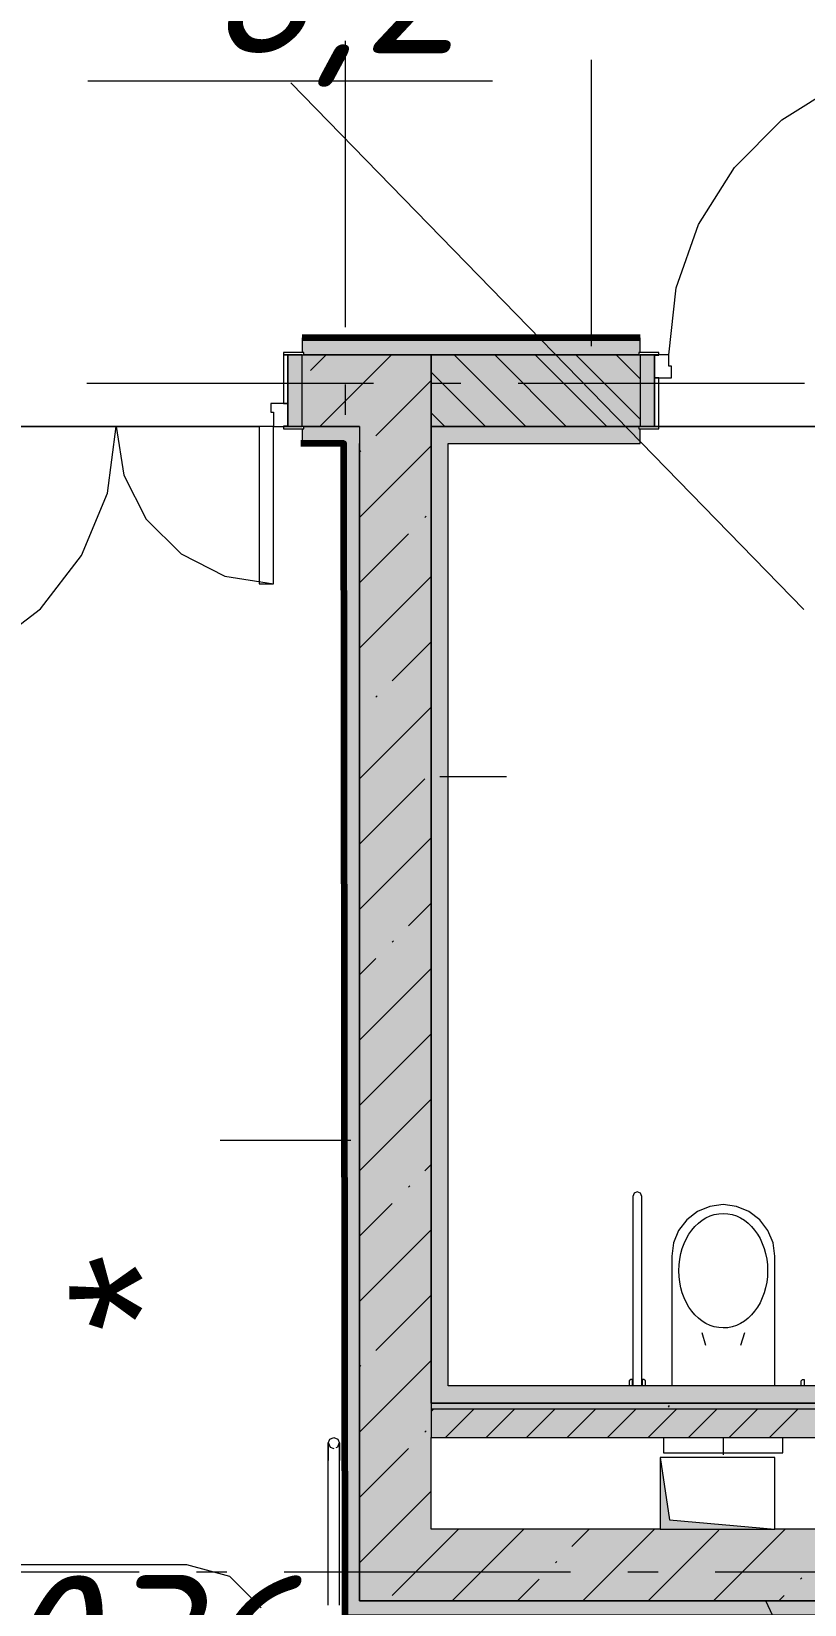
# Model space of a CAD drawing. Header units: millimetres. Extents: x -537608 to 253996, y -217170 to 186033.
# Drawn here: x -297922 to -295222, y -151263 to -145770 of the extents above; entities that cross this region are included whole.
import ezdxf

# ---------------------------------------------------------------- set-up
doc = ezdxf.new("R2010")
doc.units = ezdxf.units.MM
doc.layers.add('16) Лак 1.6м', color=160, linetype='Continuous', lineweight=90)
doc.layers.add('PDF _Геометрия', color=7, linetype='Continuous')
doc.layers.add('PDF _Текст', color=7, linetype='Continuous')
doc.layers.add('PDF _Сплошная заливка', color=7, linetype='Continuous', true_color=0xffffff)
doc.styles.add('PDF GOST-Common', font='arial.ttf')
doc.styles.add('PDF ISOCPEUR Italic', font='isocpeui.ttf')

msp = doc.modelspace()

# ---------------------------------------------------------------- hatches: boundary and pattern name
at = {"layer": 'PDF _Сплошная заливка', "true_color": 0x6a8dc8, "transparency": 33554559}
h = msp.add_hatch(color=153, dxfattribs=at)
h.paths.add_polyline_path([(-294346.1757, -146899.6326), (-294346.1757, -146839.6319), (-294546.1766, -146839.6319), (-294546.1766, -146891.6323), (-294541.1753, -146891.6323), (-294541.1753, -146899.6326)], flags=0)
h.paths.add_polyline_path([(-296526.178, -146899.6326), (-295801.1748, -146899.6326), (-295801.1748, -146891.6323), (-295796.1756, -146891.6323), (-295796.1756, -146839.6319), (-296976.1757, -146839.6319), (-296976.1757, -146891.6323), (-296971.1765, -146891.6323), (-296971.1765, -146899.6326)], flags=0)
h.paths.add_polyline_path([(-298631.1778, -146899.6326), (-298631.1778, -146891.6323), (-298626.1787, -146891.6323), (-298626.1787, -146839.6319), (-298826.1795, -146839.6319), (-298826.1795, -146899.6326)], flags=0)
at = {"layer": 'PDF _Сплошная заливка', "transparency": 33554559}
h = msp.add_hatch(color=256, dxfattribs=at)
h.paths.add_polyline_path([(-296971.1765, -147149.6316), (-296526.178, -147149.6316), (-296526.178, -146899.6326), (-296976.1757, -146899.6326), (-296976.1757, -147149.6316)], flags=0)
h.paths.add_polyline_path([(-298631.1778, -147149.6316), (-298626.1787, -147149.6316), (-298626.1787, -146899.6326), (-298826.1795, -146899.6326), (-298826.1795, -147149.6316)], flags=0)
h = msp.add_hatch(color=256, dxfattribs=at)
h.paths.add_polyline_path([(-291771.1751, -147149.6316), (-291326.1744, -147149.6316), (-291326.1744, -146899.6326), (-291776.1742, -146899.6326), (-291776.1742, -147149.6316)], flags=0)
h.paths.add_polyline_path([(-293586.1762, -147149.6316), (-292926.175, -147149.6316), (-292926.175, -146899.6326), (-294546.1766, -146899.6326), (-294546.1766, -147149.6316), (-293606.175, -147149.6316)], flags=0)
h.paths.add_polyline_path([(-295796.1756, -147149.6316), (-295796.1756, -146899.6326), (-296526.178, -146899.6326), (-296526.178, -147149.6316), (-295801.1748, -147149.6316)], flags=0)
at = {"layer": 'PDF _Сплошная заливка', "true_color": 0x56bc34, "transparency": 33554559}
h = msp.add_hatch(color=85, dxfattribs=at)
h.paths.add_polyline_path([(-296836.1777, -147209.6323), (-296776.1748, -147209.6323), (-296776.1748, -147149.6316), (-296971.1765, -147151.7759), (-296971.1765, -147157.6319), (-296976.1757, -147157.6319), (-296976.1757, -147209.6323), (-296971.1765, -147209.6323)], flags=0)
h.paths.add_polyline_path([(-298626.1787, -147209.6323), (-298626.1787, -147157.6319), (-298631.1778, -147157.6319), (-298631.1778, -147149.6316), (-298826.1795, -147149.6316), (-298826.1795, -147209.6323), (-298631.1778, -147209.6323)], flags=0)
at = {"layer": 'PDF _Сплошная заливка', "true_color": 0xbce362, "transparency": 33554559}
h = msp.add_hatch(color=63, dxfattribs=at)
h.paths.add_polyline_path([(-294186.1767, -147209.6323), (-294126.176, -147209.6323), (-294126.176, -147149.6316), (-294541.1753, -147150.4648), (-294541.1753, -147157.6319), (-294546.1766, -147157.6319), (-294546.1766, -147209.6323), (-294288.6531, -147209.6323)], flags=0)
h.paths.add_polyline_path([(-295796.1756, -147209.6323), (-295796.1756, -147157.6319), (-295801.1748, -147157.6319), (-295801.1748, -147149.6316), (-296526.178, -147149.6316), (-296526.178, -147209.6323), (-295801.1748, -147209.6323)], flags=0)
at = {"layer": 'PDF _Сплошная заливка', "true_color": 0x56bc34, "transparency": 33554559}
for points in [[(-296776.1748, -151309.6332), (-296776.1748, -147209.6323), (-296836.1777, -147209.6323), (-296836.1777, -151309.6332), (-296818.4588, -151309.6332)], [(-291386.1751, -151309.6332), (-291326.1744, -151309.6332), (-291326.1744, -151249.6325), (-296776.1748, -151249.6325), (-296776.1748, -151309.6332), (-292602.1144, -151309.6332)]]:
    msp.add_hatch(color=85, dxfattribs=at).paths.add_polyline_path(points)
at = {"layer": 'PDF _Сплошная заливка', "true_color": 0xbce362, "transparency": 33554559}
msp.add_hatch(color=63, dxfattribs=at).paths.add_polyline_path([(-294186.1767, -150559.632), (-294186.1767, -150499.6334), (-296526.178, -150499.6334), (-296526.178, -150559.632), (-294288.6531, -150559.632)])
at = {"layer": 'PDF _Сплошная заливка', "transparency": 33554559}
h = msp.add_hatch(color=256, dxfattribs=at)
h.paths.add_polyline_path([(-291326.1744, -150579.6329), (-291326.1744, -150559.632), (-293606.175, -150559.632), (-293606.175, -150579.6329), (-292602.1144, -150579.6329)], flags=0)
h.paths.add_polyline_path([(-294288.6531, -150579.6329), (-294106.175, -150579.6329), (-294106.175, -150559.632), (-296526.178, -150559.632), (-296526.178, -150579.6329), (-295131.9202, -150579.6329)], flags=0)
h.paths.add_polyline_path([(-293706.1754, -150579.6329), (-293706.1754, -150559.632), (-294006.1746, -150559.632), (-294006.1746, -150579.6329)], flags=0)
for points in [[(-291326.1744, -150679.6334), (-291326.1744, -150579.6329), (-296526.178, -150579.6329), (-296526.178, -150679.6334), (-292602.1144, -150679.6334)], [(-291326.1744, -151249.6325), (-291076.1754, -151249.6325), (-291076.1754, -150999.6335), (-296526.178, -150999.6335), (-296526.178, -151249.6325), (-292602.1144, -151249.6325)]]:
    msp.add_hatch(color=256, dxfattribs=at).paths.add_polyline_path(points)
at = {"layer": 'PDF _Сплошная заливка', "true_color": 0xe2e2e2, "transparency": 33554559}
msp.add_hatch(color=254, dxfattribs=at).paths.add_polyline_path([(-295326.177, -150999.6335), (-295693.6778, -150967.1325), (-295726.1745, -150749.6324), (-295726.1745, -150999.6335), (-295553.5549, -150999.6335)])

# ---------------------------------------------------------------- linework, layer by layer
at = {"layer": '16) Лак 1.6м'}
msp.add_line((-295796.1756, -146839.6319), (-296976.1757, -146839.6319), dxfattribs=at)
msp.add_lwpolyline([(-291386.1751, -153021.1009), (-291386.1751, -151309.6332), (-296826.175, -151309.6332), (-296831.1764, -147209.6323), (-296981.177, -147209.6323)], dxfattribs=at)
at = {"layer": 'PDF _Геометрия', "color": 253, "lineweight": 9, "true_color": 0xaaaaaa}
for p, q in [((-296826.175, -145803.3889), (-296826.175, -146803.3891)), ((-297724.926, -145942.472), (-296312.015, -145942.472)), ((-295224.0236, -147788.5101), (-297015.8848, -145949.8803)), ((-296727.94, -146999.633), (-297727.9402, -146999.633)), ((-296826.175, -147003.3878), (-296826.175, -147109.2227)), ((-296422.1085, -146999.633), (-296527.9391, -146999.633)), ((-295222.1075, -146999.633), (-296222.1076, -146999.633)), ((-296046.1768, -147149.6316), (-296039.1753, -147149.6316)), ((-296826.175, -147309.2215), (-296826.175, -148309.2216)), ((-296826.175, -148509.2225), (-296826.175, -148615.0553)), ((-296826.175, -148815.0562), (-296826.175, -149815.0563)), ((-295817.3478, -149826.3184), (-295822.0327, -149837.6322)), ((-295806.0319, -149821.6335), (-295817.3478, -149826.3184)), ((-295794.7203, -149826.3184), (-295806.0319, -149821.6335)), ((-295790.0311, -149837.6322), (-295794.7203, -149826.3184)), ((-295822.0327, -149837.6322), (-295822.0327, -150499.6334)), ((-295790.0311, -150499.6334), (-295790.0311, -149837.6322)), ((-295552.6592, -149872.6887), (-295596.0714, -149890.6702)), ((-295506.0693, -149866.555), (-295552.6592, -149872.6887)), ((-295459.4836, -149872.6887), (-295506.0693, -149866.555)), ((-295416.0715, -149890.6702), (-295459.4836, -149872.6887)), ((-295633.3477, -149919.2765), (-295661.9562, -149956.5549)), ((-295596.0714, -149890.6702), (-295633.3477, -149919.2765)), ((-295378.7909, -149919.2765), (-295416.0715, -149890.6702)), ((-295350.1867, -149956.5549), (-295378.7909, -149919.2765)), ((-295661.9562, -149956.5549), (-295679.9376, -149999.9693)), ((-295332.201, -149999.9693), (-295350.1867, -149956.5549)), ((-296826.175, -150015.055), (-296826.175, -150120.89)), ((-295679.9376, -149999.9693), (-295686.0692, -150046.5549)), ((-295686.0692, -150046.5549), (-295686.0692, -150499.6334)), ((-295326.0693, -150046.5549), (-295332.201, -149999.9693)), ((-295326.0693, -150499.6334), (-295326.0693, -150046.5549)), ((-296826.175, -150320.8887), (-296826.175, -151320.8888)), ((-295581.0653, -150313.3598), (-295567.8074, -150357.4093)), ((-295444.3312, -150357.4093), (-295431.0733, -150313.3598)), ((-295829.2321, -150476.6335), (-295834.2313, -150481.6326)), ((-295834.2313, -150481.6326), (-295834.2313, -150499.6334)), ((-295823.0316, -150476.6335), (-295829.2321, -150476.6335)), ((-295823.0316, -150499.6334), (-295823.0316, -150476.6335)), ((-295782.8316, -150476.6335), (-295789.0321, -150476.6335)), ((-295789.0321, -150476.6335), (-295789.0321, -150499.6334)), ((-295777.8325, -150481.6326), (-295782.8316, -150476.6335)), ((-295777.8325, -150499.6334), (-295777.8325, -150481.6326)), ((-295234.2329, -150481.6326), (-295229.2338, -150476.6335)), ((-295234.2329, -150499.6334), (-295234.2329, -150481.6326)), ((-295229.2338, -150476.6335), (-295223.0333, -150476.6335)), ((-295223.0333, -150476.6335), (-295223.0333, -150499.6334)), ((-295714.0705, -150679.6334), (-295714.0705, -150733.6338)), ((-295506.0693, -150679.6334), (-295506.0693, -150739.9333)), ((-295298.0681, -150733.6338), (-295298.0681, -150679.6334)), ((-295726.1745, -150749.6324), (-295726.1745, -150999.6335)), ((-295326.177, -150749.6324), (-295726.1745, -150749.6324)), ((-295726.1745, -150749.6324), (-295693.6778, -150967.1325)), ((-295714.0705, -150733.6338), (-295298.0681, -150733.6338)), ((-295326.177, -150999.6335), (-295326.177, -150749.6324)), ((-295693.6778, -150967.1325), (-295326.177, -150999.6335)), ((-295726.1745, -150999.6335), (-295326.177, -150999.6335)), ((-297379.2691, -151124.3326), (-298579.2658, -151124.3326)), ((-297229.2684, -151164.5262), (-297379.2691, -151124.3326)), ((-297545.348, -151149.632), (-298545.3481, -151149.632)), ((-297239.5122, -151149.632), (-297345.3472, -151149.632)), ((-297119.4592, -151274.3333), (-297229.2684, -151164.5262)), ((-296039.5155, -151149.632), (-297039.5156, -151149.632)), ((-295733.6797, -151149.632), (-295839.5146, -151149.632)), ((-294533.6787, -151149.632), (-295533.6788, -151149.632)), ((-295324.868, -151319.6336), (-295357.5111, -151249.6325))]:
    msp.add_line(p, q, dxfattribs=at)
at = {"layer": 'PDF _Геометрия', "lineweight": 9}
for p, q in [((-295966.0437, -146869.6311), (-295966.0437, -145869.6311)), ((-295300.841, -146078.7088), (-295101.753, -145953.6135)), ((-295467.1008, -146244.9664), (-295300.841, -146078.7088)), ((-295592.1918, -146444.0544), (-295467.1008, -146244.9664)), ((-295669.8489, -146665.9853), (-295592.1918, -146444.0544)), ((-295696.1752, -146899.6326), (-295669.8489, -146665.9853)), ((-296976.1757, -146839.6319), (-296976.1757, -146891.6323)), ((-295796.1756, -146891.6323), (-295796.1756, -146839.6319)), ((-297041.1777, -146891.6323), (-297041.1777, -146899.6326)), ((-296971.1765, -146891.6323), (-297041.1777, -146891.6323)), ((-297041.1777, -146899.6326), (-297041.1777, -147069.632)), ((-297026.1759, -146899.6326), (-297041.1777, -146899.6326)), ((-297041.1777, -146899.6326), (-296971.1765, -146899.6326)), ((-297026.1759, -146899.6326), (-297026.1759, -147149.6316)), ((-296976.1757, -146899.6326), (-297026.1759, -146899.6326)), ((-297026.1759, -147069.632), (-297026.1759, -146899.6326)), ((-296976.1757, -147149.6316), (-296976.1757, -146899.6326)), ((-296971.1765, -146899.6326), (-296971.1765, -146891.6323)), ((-296526.178, -146899.6326), (-296971.1765, -146899.6326)), ((-296971.1765, -146899.6326), (-296526.178, -146899.6326)), ((-296947.451, -146954.4124), (-296892.6712, -146899.6326)), ((-296914.5754, -147149.6316), (-296664.5743, -146899.6326)), ((-295801.1748, -146899.6326), (-296526.178, -146899.6326)), ((-296526.178, -146899.6326), (-296526.178, -147149.6316)), ((-296526.178, -147149.6316), (-296526.178, -146899.6326)), ((-296526.178, -146899.6326), (-295801.1748, -146899.6326)), ((-296195.4066, -147149.6316), (-296445.4077, -146899.6326)), ((-296053.9876, -147149.6316), (-296303.9845, -146899.6326)), ((-295912.5644, -147149.6316), (-296162.5655, -146899.6326)), ((-295796.1756, -147124.5992), (-296021.1422, -146899.6326)), ((-295796.1756, -146983.178), (-295879.7232, -146899.6326)), ((-295731.178, -146891.6323), (-295801.1748, -146891.6323)), ((-295801.1748, -146891.6323), (-295801.1748, -146899.6326)), ((-295801.1748, -146899.6326), (-295731.178, -146899.6326)), ((-295746.1754, -146899.6326), (-295796.1756, -146899.6326)), ((-295796.1756, -146899.6326), (-295796.1756, -147149.6316)), ((-295696.1752, -146899.6326), (-295746.1754, -146899.6326)), ((-295746.1754, -146899.6326), (-295746.1754, -146979.6321)), ((-295746.1754, -147149.6316), (-295746.1754, -146899.6326)), ((-295731.178, -146899.6326), (-295746.1754, -146899.6326)), ((-295746.1754, -146899.6326), (-295746.1754, -146900.6316)), ((-295746.1754, -146900.6316), (-295731.178, -146900.6316)), ((-295731.178, -146899.6326), (-295731.178, -146891.6323)), ((-295731.178, -146900.6316), (-295731.178, -146899.6326)), ((-295696.1752, -146939.6323), (-295696.1752, -146899.6326)), ((-296336.83, -147149.6316), (-296526.178, -146960.2835)), ((-295686.1768, -146939.6323), (-295696.1752, -146939.6323)), ((-295686.1768, -146979.6321), (-295686.1768, -146939.6323)), ((-296686.4741, -147149.6316), (-296526.178, -146989.3333)), ((-295746.1754, -146979.6321), (-295686.1768, -146979.6321)), ((-295731.178, -146979.6321), (-295746.1754, -146979.6321)), ((-295746.1754, -146979.6321), (-295746.1754, -147149.6316)), ((-295731.178, -147149.6316), (-295731.178, -146979.6321)), ((-297026.1759, -147069.632), (-297086.1788, -147069.632)), ((-297086.1788, -147069.632), (-297086.1788, -147099.6313)), ((-297041.1777, -147069.632), (-297026.1759, -147069.632)), ((-297026.1759, -147149.6316), (-297026.1759, -147069.632)), ((-297086.1788, -147099.6313), (-297076.1761, -147099.6313)), ((-297076.1761, -147099.6313), (-297076.1761, -147149.6316)), ((-296478.2489, -147149.6316), (-296526.178, -147101.7068)), ((-297656.8452, -147382.5683), (-297626.1786, -147149.6316)), ((-297626.1786, -147149.6316), (-297599.258, -147319.5923)), ((-297076.1761, -147149.6316), (-297126.1763, -147149.6316)), ((-297126.1763, -147149.6316), (-297126.1763, -147699.6319)), ((-297076.1761, -147699.6319), (-297076.1761, -147149.6316)), ((-297076.1761, -147149.6316), (-297026.1759, -147149.6316)), ((-297041.1777, -147148.6326), (-297041.1777, -147149.6316)), ((-297026.1759, -147148.6326), (-297041.1777, -147148.6326)), ((-297041.1777, -147149.6316), (-297026.1759, -147149.6316)), ((-297041.1777, -147149.6316), (-297041.1777, -147157.6319)), ((-296971.1765, -147149.6316), (-297041.1777, -147149.6316)), ((-297041.1777, -147157.6319), (-296971.1765, -147157.6319)), ((-297026.1759, -147149.6316), (-297026.1759, -147148.6326)), ((-297026.1759, -147149.6316), (-296976.1757, -147149.6316)), ((-296976.1757, -147157.6319), (-296976.1757, -147209.6323)), ((-296776.1748, -147149.6316), (-296971.1765, -147149.6316)), ((-296971.1765, -147149.6316), (-296776.1748, -147149.6316)), ((-296971.1765, -147157.6319), (-296971.1765, -147149.6316)), ((-296776.1748, -147149.6316), (-296776.1748, -147209.6323)), ((-296719.354, -147182.5115), (-296686.4741, -147149.6316)), ((-296526.178, -150559.632), (-296526.178, -147149.6316)), ((-296526.178, -147149.6316), (-295801.1748, -147149.6316)), ((-295801.1748, -147149.6316), (-296526.178, -147149.6316)), ((-296526.178, -147149.6316), (-296526.178, -147209.6323)), ((-295731.178, -147149.6316), (-295801.1748, -147149.6316)), ((-295801.1748, -147149.6316), (-295801.1748, -147157.6319)), ((-295801.1748, -147157.6319), (-295731.178, -147157.6319)), ((-295796.1756, -147149.6316), (-295746.1754, -147149.6316)), ((-295796.1756, -147209.6323), (-295796.1756, -147157.6319)), ((-295746.1754, -147149.6316), (-295731.178, -147149.6316)), ((-295731.178, -147157.6319), (-295731.178, -147149.6316)), ((-296976.1757, -147209.6323), (-296836.1777, -147209.6323)), ((-296836.1777, -147209.6323), (-296836.1777, -151309.6332)), ((-296776.1748, -147209.6323), (-296776.1748, -151249.6325)), ((-296776.1748, -151249.6325), (-296776.1748, -147209.6323)), ((-296776.1748, -147467.4314), (-296526.178, -147217.4324)), ((-296776.1748, -147239.3344), (-296771.6364, -147234.7938)), ((-296526.178, -147209.6323), (-296526.178, -150499.6334)), ((-296466.1752, -150499.6334), (-296466.1752, -147209.6323)), ((-296466.1752, -147209.6323), (-295796.1756, -147209.6323)), ((-297599.258, -147319.5923), (-297521.1359, -147472.9149)), ((-297746.7526, -147599.6314), (-297656.8452, -147382.5683)), ((-296548.2802, -147467.6337), (-296543.5394, -147462.8929)), ((-297521.1359, -147472.9149), (-297399.4595, -147594.5913)), ((-296776.1748, -147695.5305), (-296605.3034, -147524.659)), ((-297889.782, -147786.0277), (-297746.7526, -147599.6314)), ((-297399.4595, -147594.5913), (-297246.1347, -147672.7134)), ((-297246.1347, -147672.7134), (-297076.1761, -147699.6319)), ((-296776.1748, -147923.6295), (-296526.178, -147673.6284)), ((-297126.1763, -147699.6319), (-297076.1761, -147699.6319)), ((-298076.1763, -147929.055), (-297889.782, -147786.0277)), ((-296662.3308, -148037.8804), (-296526.178, -147901.7275)), ((-296719.354, -148094.9057), (-296714.6132, -148090.1649)), ((-296776.1748, -148379.8256), (-296526.178, -148129.8266)), ((-296776.1748, -148607.9247), (-296548.2802, -148380.028)), ((-296496.1745, -148371.3558), (-296262.9276, -148371.3558)), ((-296776.1748, -148836.0238), (-296526.178, -148586.0227)), ((-296605.3034, -148893.2515), (-296526.178, -148814.1218)), ((-296662.3308, -148950.2747), (-296657.5858, -148945.5338)), ((-296776.1748, -149064.1229), (-296719.354, -149007.3)), ((-296776.1748, -149292.2198), (-296526.178, -149042.2209)), ((-296776.1748, -149520.3189), (-296526.178, -149270.32)), ((-296776.1748, -149748.418), (-296526.178, -149498.4169)), ((-296806.1784, -149643.0718), (-297262.3249, -149643.0718)), ((-296548.2802, -149748.6204), (-296526.178, -149726.516)), ((-296605.3034, -149805.6435), (-296600.5626, -149800.9028)), ((-296776.1748, -149976.5171), (-296662.3308, -149862.6689)), ((-296776.1748, -150204.614), (-296526.178, -149954.6151)), ((-296719.354, -150375.8902), (-296526.178, -150182.7142)), ((-296776.1748, -150660.8123), (-296526.178, -150410.8112)), ((-296776.1748, -150432.7131), (-296771.6364, -150428.1747)), ((-296526.178, -150499.6334), (-296526.178, -150559.632)), ((-294186.1767, -150499.6334), (-296466.1752, -150499.6334)), ((-294126.176, -150559.632), (-296526.178, -150559.632)), ((-296526.178, -150559.632), (-294186.1767, -150559.632)), ((-296526.178, -150559.632), (-296526.178, -150579.6329)), ((-296526.178, -150588.7486), (-296517.0624, -150579.6329)), ((-296526.178, -150579.6329), (-294106.175, -150579.6329)), ((-296526.178, -150579.6329), (-296526.178, -150679.6334)), ((-296475.6395, -150679.6334), (-296375.6391, -150579.6329)), ((-296334.2162, -150679.6334), (-296234.2201, -150579.6329)), ((-296192.7973, -150679.6334), (-296092.7968, -150579.6329)), ((-296051.374, -150679.6334), (-295951.3736, -150579.6329)), ((-295909.955, -150679.6334), (-295809.9546, -150579.6329)), ((-295768.5317, -150679.6334), (-295668.5312, -150579.6329)), ((-295627.1127, -150679.6334), (-295527.1123, -150579.6329)), ((-295485.6894, -150679.6334), (-295385.689, -150579.6329)), ((-295344.2704, -150679.6334), (-295244.27, -150579.6329)), ((-296886.1779, -150699.6322), (-296880.1281, -150685.3022)), ((-296886.1779, -150699.6322), (-296886.1779, -150705.9016)), ((-296886.1779, -150700.6807), (-296886.1779, -150699.6322)), ((-296886.1779, -150711.8093), (-296886.1779, -150700.6807)), ((-296886.1779, -150705.9016), (-296886.1779, -150723.3986)), ((-296884.6751, -150699.6322), (-296878.6555, -150713.2927)), ((-296880.1281, -150685.3022), (-296866.177, -150679.6334)), ((-296866.177, -150679.6334), (-296851.8469, -150685.6811)), ((-296852.5186, -150712.1107), (-296847.6788, -150699.6322)), ((-296851.8469, -150685.6811), (-296846.176, -150699.6322)), ((-296846.176, -150699.6322), (-296846.176, -150705.9016)), ((-296846.176, -150700.6807), (-296846.176, -150699.6322)), ((-296846.176, -150711.8093), (-296846.176, -150700.6807)), ((-296846.176, -150705.9016), (-296846.176, -150723.3986)), ((-296548.2802, -150661.0147), (-296543.5394, -150656.2717)), ((-296526.178, -150999.6335), (-296526.178, -150679.6334)), ((-296526.178, -150679.6334), (-291326.1744, -150679.6334)), ((-296886.1779, -150732.9319), (-296886.1779, -150711.8093)), ((-296886.1779, -150723.3986), (-296886.1779, -150748.4655)), ((-296886.1779, -150759.6329), (-296886.1779, -150732.9319)), ((-296886.1779, -150748.4655), (-296886.1779, -150759.6329)), ((-296886.1779, -151264.6321), (-296886.1779, -150759.6329)), ((-296878.6555, -150713.2927), (-296866.177, -150718.1325)), ((-296858.3574, -150714.6856), (-296852.5186, -150712.1107)), ((-296846.176, -150732.9319), (-296846.176, -150711.8093)), ((-296846.176, -150723.3986), (-296846.176, -150748.4655)), ((-296846.176, -150759.6329), (-296846.176, -150732.9319)), ((-296846.176, -150748.4655), (-296846.176, -150759.6329)), ((-296846.176, -151264.6321), (-296846.176, -150759.6329)), ((-296776.1748, -150888.9114), (-296605.3034, -150718.0378)), ((-296776.1748, -151117.0083), (-296526.178, -150867.0094)), ((-296526.178, -151095.1084), (-296430.7031, -150999.6335)), ((-295726.1745, -150999.6335), (-296526.178, -150999.6335)), ((-296452.6029, -151249.6325), (-296202.6018, -150999.6335)), ((-296035.0589, -151060.1875), (-295974.5048, -150999.6335)), ((-295996.4047, -151249.6325), (-295746.4079, -150999.6335)), ((-295768.3078, -151249.6325), (-295521.8376, -151003.1622)), ((-295540.2109, -151249.6325), (-295290.2097, -150999.6335)), ((-291326.1744, -150999.6335), (-295326.177, -150999.6335)), ((-296662.3308, -151231.2613), (-296526.178, -151095.1084)), ((-296092.082, -151117.2107), (-296087.3413, -151112.4699)), ((-296224.506, -151249.6325), (-296149.1095, -151174.236)), ((-295236.7131, -151174.236), (-295231.9723, -151169.4952)), ((-296776.1748, -151249.6325), (-296526.178, -151249.6325)), ((-291326.1744, -151249.6325), (-296776.1748, -151249.6325)), ((-296526.178, -151249.6325), (-291326.1744, -151249.6325)), ((-295312.1096, -151249.6325), (-295293.7363, -151231.2613))]:
    msp.add_line(p, q, dxfattribs=at)
at = {"layer": 'PDF _Геометрия', "color": 9, "lineweight": 9, "true_color": 0xc0c0c0}
for p, q in [((-297126.1763, -147149.6316), (-298476.178, -147149.6316)), ((-298476.178, -147149.6316), (-297126.1763, -147149.6316)), ((-294611.1764, -147149.6316), (-295731.178, -147149.6316)), ((-295731.178, -147149.6316), (-294611.1764, -147149.6316))]:
    msp.add_line(p, q, dxfattribs=at)
at = {"layer": 'PDF _Геометрия', "color": 8, "lineweight": 9, "true_color": 0x787878}
for p, q in [((-295925.228, -150559.632), (-295925.4993, -150560.1035)), ((-295695.37, -150567.9101), (-295698.72, -150573.7166))]:
    msp.add_line(p, q, dxfattribs=at)
at = {"layer": 'PDF _Геометрия', "color": 253, "lineweight": 9, "true_color": 0xaaaaaa}
msp.add_ellipse((-295506.0701, -150097.1333), major_axis=(-0.0052, 200.0244), ratio=0.775007483, start_param=6.283147002, end_param=12.566332309, dxfattribs=at)
at = {"layer": 'PDF _Сплошная заливка', "color": 7, "lineweight": 35, "true_color": 0xf4f4f4, "transparency": 33554559}
for points in [[(-297026.1759, -147149.6316), (-296976.1757, -147149.6316), (-297026.1759, -146899.6326), (-296976.1757, -146899.6326)], [(-295746.1754, -147149.6316), (-295746.1754, -146899.6326), (-295796.1756, -147149.6316), (-295796.1756, -146899.6326)]]:
    msp.add_solid(points, dxfattribs=at)
at = {"layer": 'PDF _Сплошная заливка', "lineweight": 35, "transparency": 33554559}
msp.add_solid([(-296526.178, -151249.6325), (-296526.178, -147149.6316), (-296776.1748, -151249.6325), (-296776.1748, -147149.6316)], dxfattribs=at)
at = {"layer": 'PDF _Сплошная заливка', "color": 63, "lineweight": 35, "true_color": 0xbce362, "transparency": 33554559}
msp.add_solid([(-296466.1752, -150499.6334), (-296466.1752, -147209.6323), (-296526.178, -150499.6334), (-296526.178, -147209.6323)], dxfattribs=at)

# ---------------------------------------------------------------- texts
at = {"layer": 'PDF _Текст', "char_height": 500, "attachment_point": 4, "style": 'PDF ISOCPEUR Italic'}
for s, insert in [('8,2', (-297318.2156, -145655.0977)), ('1.036', (-298460.5992, -151411.0427))]:
    msp.add_mtext(s, dxfattribs=dict(at, insert=insert))
at = {"layer": 'PDF _Текст', "insert": (-297539.2143, -150311.0712), "char_height": 500, "attachment_point": 4, "rotation": 90, "style": 'PDF GOST-Common'}
msp.add_mtext('*', dxfattribs=at)

doc.saveas('drawing.dxf')
